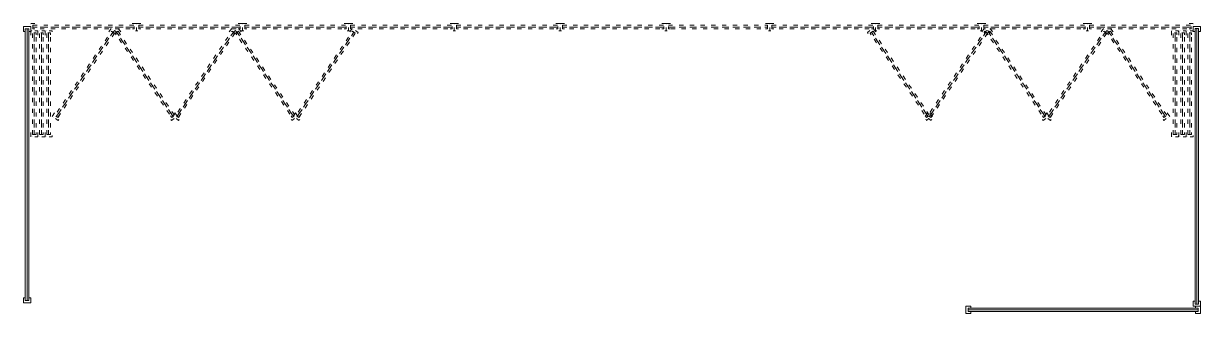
# Model space of a CAD drawing. Header units: centimetres. Extents: x -35664 to 50682, y -23001 to 23705.
# Drawn here: x 10199 to 11022, y -2473 to -2270 of the extents above; entities that cross this region are included whole.
import ezdxf

# ---------------------------------------------------------------- set-up
doc = ezdxf.new("R2010")
doc.units = ezdxf.units.CM
doc.linetypes.add('ACAD_ISO03W100', pattern=[0.295276, 0.11811, -0.177165])
doc.layers.add('B BATI-lumon', color=252, linetype='Continuous', lineweight=20)
for name, color, linetype in [('B Général', 252, 'Continuous'), ('C ANNOTATIONS-cotation', 252, 'Continuous'), ('prlm-Coupe', 252, 'Continuous')]:
    doc.layers.add(name, color=color, linetype=linetype)

# ---------------------------------------------------------------- blocks, each defined once
blk = doc.blocks.new('B 90.Groupe-39-1')
at = {"layer": 'B BATI-lumon', "linetype": 'ACAD_ISO03W100', "ltscale": 25.4, "flags": 128}
for points in [[(10219.5, 5107.3), (10219.5, 5103.8), (10220.74, 5103.8), (10220.74, 5105.72), (10223.24, 5105.72), (10223.24, 5103.8), (10224.5, 5103.8), (10224.5, 5107.3), (10220.5, 5107.3), (10220.5, 5107.3)], [(10220.74, 5034.88), (10220.74, 5105.72), (10221.99, 5105.72), (10221.99, 5034.88)], [(10221.99, 5034.88), (10221.99, 5105.72), (10223.24, 5105.72), (10223.24, 5034.88)], [(10219.5, 5033.3), (10219.5, 5036.8), (10220.74, 5036.8), (10220.74, 5034.88), (10223.24, 5034.88), (10223.24, 5036.8), (10224.5, 5036.8), (10224.5, 5033.3), (10220.5, 5033.3), (10220.5, 5033.3)]]:
    blk.add_lwpolyline(points, close=True, dxfattribs=at)
blk = doc.blocks.new('B 90.Groupe-28-1')
at = {"layer": 'B BATI-lumon', "linetype": 'ACAD_ISO03W100', "ltscale": 25.4, "flags": 128}
for points in [[(10209.5, 5112.3), (10213, 5112.3), (10213, 5111.06), (10211.08, 5111.06), (10211.08, 5108.56), (10213, 5108.56), (10213, 5107.3), (10209.5, 5107.3), (10209.5, 5111.3), (10209.5, 5111.3)], [(10211.08, 5111.06), (10281.92, 5111.06), (10281.92, 5109.81), (10211.08, 5109.81)], [(10211.08, 5109.81), (10281.92, 5109.81), (10281.92, 5108.56), (10211.08, 5108.56)], [(10283.5, 5112.3), (10280, 5112.3), (10280, 5111.06), (10281.92, 5111.06), (10281.92, 5108.56), (10280, 5108.56), (10280, 5107.3), (10283.5, 5107.3), (10283.5, 5111.3), (10283.5, 5111.3)]]:
    blk.add_lwpolyline(points, close=True, dxfattribs=at)
blk = doc.blocks.new('B 90.Groupe-29-1')
at = {"layer": 'B BATI-lumon', "linetype": 'ACAD_ISO03W100', "ltscale": 25.4, "flags": 128}
for points in [[(10283.5, 5112.3), (10287, 5112.3), (10287, 5111.06), (10285.08, 5111.06), (10285.08, 5108.56), (10287, 5108.56), (10287, 5107.3), (10283.5, 5107.3), (10283.5, 5111.3), (10283.5, 5111.3)], [(10285.08, 5111.06), (10355.92, 5111.06), (10355.92, 5109.81), (10285.08, 5109.81)], [(10285.08, 5109.81), (10355.92, 5109.81), (10355.92, 5108.56), (10285.08, 5108.56)], [(10357.5, 5112.3), (10354, 5112.3), (10354, 5111.06), (10355.92, 5111.06), (10355.92, 5108.56), (10354, 5108.56), (10354, 5107.3), (10357.5, 5107.3), (10357.5, 5111.3), (10357.5, 5111.3)]]:
    blk.add_lwpolyline(points, close=True, dxfattribs=at)
blk = doc.blocks.new('B 90.Groupe-30-1')
at = {"layer": 'B BATI-lumon', "linetype": 'ACAD_ISO03W100', "ltscale": 25.4, "flags": 128}
for points in [[(10357.5, 5112.3), (10361, 5112.3), (10361, 5111.06), (10359.08, 5111.06), (10359.08, 5108.56), (10361, 5108.56), (10361, 5107.3), (10357.5, 5107.3), (10357.5, 5111.3), (10357.5, 5111.3)], [(10359.08, 5111.06), (10429.92, 5111.06), (10429.92, 5109.81), (10359.08, 5109.81)], [(10359.08, 5109.81), (10429.92, 5109.81), (10429.92, 5108.56), (10359.08, 5108.56)], [(10431.5, 5112.3), (10428, 5112.3), (10428, 5111.06), (10429.92, 5111.06), (10429.92, 5108.56), (10428, 5108.56), (10428, 5107.3), (10431.5, 5107.3), (10431.5, 5111.3), (10431.5, 5111.3)]]:
    blk.add_lwpolyline(points, close=True, dxfattribs=at)
blk = doc.blocks.new('B 90.Groupe-31-1')
at = {"layer": 'B BATI-lumon', "linetype": 'ACAD_ISO03W100', "ltscale": 25.4, "flags": 128}
for points in [[(10431.5, 5112.3), (10435, 5112.3), (10435, 5111.06), (10433.08, 5111.06), (10433.08, 5108.56), (10435, 5108.56), (10435, 5107.3), (10431.5, 5107.3), (10431.5, 5111.3), (10431.5, 5111.3)], [(10433.08, 5111.06), (10503.92, 5111.06), (10503.92, 5109.81), (10433.08, 5109.81)], [(10433.08, 5109.81), (10503.92, 5109.81), (10503.92, 5108.56), (10433.08, 5108.56)], [(10505.5, 5112.3), (10502, 5112.3), (10502, 5111.06), (10503.92, 5111.06), (10503.92, 5108.56), (10502, 5108.56), (10502, 5107.3), (10505.5, 5107.3), (10505.5, 5111.3), (10505.5, 5111.3)]]:
    blk.add_lwpolyline(points, close=True, dxfattribs=at)
blk = doc.blocks.new('B 90.Groupe-32-1')
at = {"layer": 'B BATI-lumon', "linetype": 'ACAD_ISO03W100', "ltscale": 25.4, "flags": 128}
for points in [[(10725.89, 5112.3), (10729.39, 5112.3), (10729.39, 5111.06), (10727.46, 5111.06), (10727.46, 5108.56), (10729.39, 5108.56), (10729.39, 5107.3), (10725.89, 5107.3), (10725.89, 5111.3), (10725.89, 5111.3)], [(10727.46, 5111.06), (10798.31, 5111.06), (10798.31, 5109.81), (10727.46, 5109.81)], [(10727.46, 5109.81), (10798.31, 5109.81), (10798.31, 5108.56), (10727.46, 5108.56)], [(10799.89, 5112.3), (10796.39, 5112.3), (10796.39, 5111.06), (10798.31, 5111.06), (10798.31, 5108.56), (10796.39, 5108.56), (10796.39, 5107.3), (10799.89, 5107.3), (10799.89, 5111.3), (10799.89, 5111.3)]]:
    blk.add_lwpolyline(points, close=True, dxfattribs=at)
blk = doc.blocks.new('B 90.Groupe-33-1')
at = {"layer": 'B BATI-lumon', "linetype": 'ACAD_ISO03W100', "ltscale": 25.4, "flags": 128}
for points in [[(10799.89, 5112.3), (10803.39, 5112.3), (10803.39, 5111.06), (10801.46, 5111.06), (10801.46, 5108.56), (10803.39, 5108.56), (10803.39, 5107.3), (10799.89, 5107.3), (10799.89, 5111.3), (10799.89, 5111.3)], [(10801.46, 5111.06), (10872.31, 5111.06), (10872.31, 5109.81), (10801.46, 5109.81)], [(10801.46, 5109.81), (10872.31, 5109.81), (10872.31, 5108.56), (10801.46, 5108.56)], [(10873.89, 5112.3), (10870.39, 5112.3), (10870.39, 5111.06), (10872.31, 5111.06), (10872.31, 5108.56), (10870.39, 5108.56), (10870.39, 5107.3), (10873.89, 5107.3), (10873.89, 5111.3), (10873.89, 5111.3)]]:
    blk.add_lwpolyline(points, close=True, dxfattribs=at)
blk = doc.blocks.new('B 90.Groupe-34-1')
at = {"layer": 'B BATI-lumon', "linetype": 'ACAD_ISO03W100', "ltscale": 25.4, "flags": 128}
for points in [[(10873.89, 5112.3), (10877.39, 5112.3), (10877.39, 5111.06), (10875.46, 5111.06), (10875.46, 5108.56), (10877.39, 5108.56), (10877.39, 5107.3), (10873.89, 5107.3), (10873.89, 5111.3), (10873.89, 5111.3)], [(10875.46, 5111.06), (10946.31, 5111.06), (10946.31, 5109.81), (10875.46, 5109.81)], [(10875.46, 5109.81), (10946.31, 5109.81), (10946.31, 5108.56), (10875.46, 5108.56)], [(10947.89, 5112.3), (10944.39, 5112.3), (10944.39, 5111.06), (10946.31, 5111.06), (10946.31, 5108.56), (10944.39, 5108.56), (10944.39, 5107.3), (10947.89, 5107.3), (10947.89, 5111.3), (10947.89, 5111.3)]]:
    blk.add_lwpolyline(points, close=True, dxfattribs=at)
blk = doc.blocks.new('B 90.Groupe-35-1')
at = {"layer": 'B BATI-lumon', "linetype": 'ACAD_ISO03W100', "ltscale": 25.4, "flags": 128}
for points in [[(10947.89, 5112.3), (10951.39, 5112.3), (10951.39, 5111.06), (10949.46, 5111.06), (10949.46, 5108.56), (10951.39, 5108.56), (10951.39, 5107.3), (10947.89, 5107.3), (10947.89, 5111.3), (10947.89, 5111.3)], [(10949.46, 5111.06), (11020.31, 5111.06), (11020.31, 5109.81), (10949.46, 5109.81)], [(10949.46, 5109.81), (11020.31, 5109.81), (11020.31, 5108.56), (10949.46, 5108.56)], [(11021.89, 5112.3), (11018.39, 5112.3), (11018.39, 5111.06), (11020.31, 5111.06), (11020.31, 5108.56), (11018.39, 5108.56), (11018.39, 5107.3), (11021.89, 5107.3), (11021.89, 5111.3), (11021.89, 5111.3)]]:
    blk.add_lwpolyline(points, close=True, dxfattribs=at)
blk = doc.blocks.new('B 90.Groupe-36-1')
at = {"layer": 'B BATI-lumon', "linetype": 'ACAD_ISO03W100', "ltscale": 25.4, "flags": 128}
for points in [[(11016.89, 5107.3), (11016.89, 5103.8), (11018.13, 5103.8), (11018.13, 5105.72), (11020.63, 5105.72), (11020.63, 5103.8), (11021.89, 5103.8), (11021.89, 5107.3), (11017.89, 5107.3), (11017.89, 5107.3)], [(11018.13, 5034.88), (11018.13, 5105.72), (11019.38, 5105.72), (11019.38, 5034.88)], [(11019.38, 5034.88), (11019.38, 5105.72), (11020.63, 5105.72), (11020.63, 5034.88)], [(11016.89, 5033.3), (11016.89, 5036.8), (11018.13, 5036.8), (11018.13, 5034.88), (11020.63, 5034.88), (11020.63, 5036.8), (11021.89, 5036.8), (11021.89, 5033.3), (11017.89, 5033.3), (11017.89, 5033.3)]]:
    blk.add_lwpolyline(points, close=True, dxfattribs=at)
blk = doc.blocks.new('B 90.Groupe-37-1')
at = {"layer": 'B BATI-lumon', "linetype": 'ACAD_ISO03W100', "ltscale": 25.4, "flags": 128}
for points in [[(10209.5, 5107.3), (10209.5, 5103.8), (10210.74, 5103.8), (10210.74, 5105.72), (10213.24, 5105.72), (10213.24, 5103.8), (10214.5, 5103.8), (10214.5, 5107.3), (10210.5, 5107.3), (10210.5, 5107.3)], [(10210.74, 5034.88), (10210.74, 5105.72), (10211.99, 5105.72), (10211.99, 5034.88)], [(10211.99, 5034.88), (10211.99, 5105.72), (10213.24, 5105.72), (10213.24, 5034.88)], [(10209.5, 5033.3), (10209.5, 5036.8), (10210.74, 5036.8), (10210.74, 5034.88), (10213.24, 5034.88), (10213.24, 5036.8), (10214.5, 5036.8), (10214.5, 5033.3), (10210.5, 5033.3), (10210.5, 5033.3)]]:
    blk.add_lwpolyline(points, close=True, dxfattribs=at)
blk = doc.blocks.new('B 90.Groupe-38-1')
at = {"layer": 'B BATI-lumon', "linetype": 'ACAD_ISO03W100', "ltscale": 25.4, "flags": 128}
for points in [[(10214.5, 5107.3), (10214.5, 5103.8), (10215.74, 5103.8), (10215.74, 5105.72), (10218.24, 5105.72), (10218.24, 5103.8), (10219.5, 5103.8), (10219.5, 5107.3), (10215.5, 5107.3), (10215.5, 5107.3)], [(10215.74, 5034.88), (10215.74, 5105.72), (10216.99, 5105.72), (10216.99, 5034.88)], [(10216.99, 5034.88), (10216.99, 5105.72), (10218.24, 5105.72), (10218.24, 5034.88)], [(10214.5, 5033.3), (10214.5, 5036.8), (10215.74, 5036.8), (10215.74, 5034.88), (10218.24, 5034.88), (10218.24, 5036.8), (10219.5, 5036.8), (10219.5, 5033.3), (10215.5, 5033.3), (10215.5, 5033.3)]]:
    blk.add_lwpolyline(points, close=True, dxfattribs=at)
blk = doc.blocks.new('B 90.Groupe-40-1')
at = {"layer": 'B BATI-lumon', "linetype": 'ACAD_ISO03W100', "ltscale": 25.4, "flags": 128}
for points in [[(11011.89, 5107.3), (11011.89, 5103.8), (11013.13, 5103.8), (11013.13, 5105.72), (11015.63, 5105.72), (11015.63, 5103.8), (11016.89, 5103.8), (11016.89, 5107.3), (11012.89, 5107.3), (11012.89, 5107.3)], [(11013.13, 5034.88), (11013.13, 5105.72), (11014.38, 5105.72), (11014.38, 5034.88)], [(11014.38, 5034.88), (11014.38, 5105.72), (11015.63, 5105.72), (11015.63, 5034.88)], [(11011.89, 5033.3), (11011.89, 5036.8), (11013.13, 5036.8), (11013.13, 5034.88), (11015.63, 5034.88), (11015.63, 5036.8), (11016.89, 5036.8), (11016.89, 5033.3), (11012.89, 5033.3), (11012.89, 5033.3)]]:
    blk.add_lwpolyline(points, close=True, dxfattribs=at)
blk = doc.blocks.new('B 90.Groupe-41-1')
at = {"layer": 'B BATI-lumon', "linetype": 'ACAD_ISO03W100', "ltscale": 25.4, "flags": 128}
for points in [[(11006.64, 5107.3), (11006.64, 5103.8), (11007.88, 5103.8), (11007.88, 5105.72), (11010.38, 5105.72), (11010.38, 5103.8), (11011.64, 5103.8), (11011.64, 5107.3), (11007.64, 5107.3), (11007.64, 5107.3)], [(11007.88, 5034.88), (11007.88, 5105.72), (11009.13, 5105.72), (11009.13, 5034.88)], [(11009.13, 5034.88), (11009.13, 5105.72), (11010.38, 5105.72), (11010.38, 5034.88)], [(11006.64, 5033.3), (11006.64, 5036.8), (11007.88, 5036.8), (11007.88, 5034.88), (11010.38, 5034.88), (11010.38, 5036.8), (11011.64, 5036.8), (11011.64, 5033.3), (11007.64, 5033.3), (11007.64, 5033.3)]]:
    blk.add_lwpolyline(points, close=True, dxfattribs=at)
blk = doc.blocks.new('B 90.Groupe-42-1')
at = {"layer": 'B BATI-lumon', "linetype": 'ACAD_ISO03W100', "ltscale": 25.4, "flags": 128}
for points in [[(10964.14, 5108.95), (10966.09, 5106.04), (10965.06, 5105.35), (10963.99, 5106.95), (10961.91, 5105.55), (10962.98, 5103.96), (10961.94, 5103.25), (10959.99, 5106.16), (10963.31, 5108.39), (10963.31, 5108.39)], [(10962.95, 5106.25), (11002.45, 5047.44), (11001.41, 5046.74), (10961.91, 5105.55)], [(10963.99, 5106.95), (11003.49, 5048.13), (11002.45, 5047.44), (10962.95, 5106.25)], [(11005.4, 5047.52), (11003.45, 5050.42), (11002.42, 5049.73), (11003.49, 5048.13), (11001.41, 5046.74), (11000.34, 5048.34), (10999.3, 5047.64), (11001.25, 5044.73), (11004.57, 5046.96), (11004.57, 5046.96)]]:
    blk.add_lwpolyline(points, close=True, dxfattribs=at)
blk = doc.blocks.new('B 90.Groupe-43-1')
at = {"layer": 'B BATI-lumon', "linetype": 'ACAD_ISO03W100', "ltscale": 25.4, "flags": 128}
for points in [[(10959.16, 5108.95), (10957.21, 5106.04), (10958.24, 5105.35), (10959.31, 5106.95), (10961.39, 5105.55), (10960.32, 5103.96), (10961.36, 5103.25), (10963.31, 5106.16), (10959.99, 5108.39), (10959.99, 5108.39)], [(10960.35, 5106.25), (10920.85, 5047.44), (10919.81, 5048.13), (10959.31, 5106.95)], [(10961.39, 5105.55), (10921.89, 5046.74), (10920.85, 5047.44), (10960.35, 5106.25)], [(10917.9, 5047.52), (10919.85, 5050.42), (10920.88, 5049.73), (10919.81, 5048.13), (10921.89, 5046.74), (10922.96, 5048.34), (10924, 5047.64), (10922.05, 5044.73), (10918.73, 5046.96), (10918.73, 5046.96)]]:
    blk.add_lwpolyline(points, close=True, dxfattribs=at)
blk = doc.blocks.new('B 90.Groupe-44-1')
at = {"layer": 'B BATI-lumon', "linetype": 'ACAD_ISO03W100', "ltscale": 25.4, "flags": 128}
for points in [[(10879.96, 5108.95), (10881.92, 5106.04), (10880.88, 5105.35), (10879.81, 5106.95), (10877.73, 5105.55), (10878.81, 5103.96), (10877.76, 5103.25), (10875.81, 5106.16), (10879.13, 5108.39), (10879.13, 5108.39)], [(10878.78, 5106.25), (10918.28, 5047.44), (10917.24, 5046.74), (10877.74, 5105.55)], [(10879.81, 5106.95), (10919.31, 5048.13), (10918.28, 5047.44), (10878.78, 5106.25)], [(10921.22, 5047.52), (10919.27, 5050.42), (10918.24, 5049.73), (10919.31, 5048.13), (10917.24, 5046.74), (10916.16, 5048.34), (10915.12, 5047.64), (10917.07, 5044.73), (10920.39, 5046.96), (10920.39, 5046.96)]]:
    blk.add_lwpolyline(points, close=True, dxfattribs=at)
blk = doc.blocks.new('B 90.Groupe-45-1')
at = {"layer": 'B BATI-lumon', "linetype": 'ACAD_ISO03W100', "ltscale": 25.4, "flags": 128}
for points in [[(10265.76, 5108.95), (10263.81, 5106.04), (10264.84, 5105.35), (10265.91, 5106.95), (10267.99, 5105.55), (10266.92, 5103.96), (10267.96, 5103.25), (10269.91, 5106.16), (10266.59, 5108.39), (10266.59, 5108.39)], [(10266.95, 5106.25), (10227.45, 5047.44), (10226.41, 5048.13), (10265.91, 5106.95)], [(10267.99, 5105.55), (10228.49, 5046.74), (10227.45, 5047.44), (10266.95, 5106.25)], [(10224.5, 5047.52), (10226.45, 5050.42), (10227.48, 5049.73), (10226.41, 5048.13), (10228.49, 5046.74), (10229.56, 5048.34), (10230.6, 5047.64), (10228.65, 5044.73), (10225.33, 5046.96), (10225.33, 5046.96)]]:
    blk.add_lwpolyline(points, close=True, dxfattribs=at)
blk = doc.blocks.new('B 90.Groupe-46-1')
at = {"layer": 'B BATI-lumon', "linetype": 'ACAD_ISO03W100', "ltscale": 25.4, "flags": 128}
for points in [[(10270.74, 5108.95), (10272.69, 5106.04), (10271.66, 5105.35), (10270.59, 5106.95), (10268.51, 5105.55), (10269.58, 5103.96), (10268.54, 5103.25), (10266.59, 5106.16), (10269.91, 5108.39), (10269.91, 5108.39)], [(10269.55, 5106.25), (10309.05, 5047.44), (10308.01, 5046.74), (10268.51, 5105.55)], [(10270.59, 5106.95), (10310.09, 5048.13), (10309.05, 5047.44), (10269.55, 5106.25)], [(10312, 5047.52), (10310.05, 5050.42), (10309.02, 5049.73), (10310.09, 5048.13), (10308.01, 5046.74), (10306.94, 5048.34), (10305.9, 5047.64), (10307.85, 5044.73), (10311.17, 5046.96), (10311.17, 5046.96)]]:
    blk.add_lwpolyline(points, close=True, dxfattribs=at)
blk = doc.blocks.new('B 90.Groupe-47-1')
at = {"layer": 'B BATI-lumon', "linetype": 'ACAD_ISO03W100', "ltscale": 25.4, "flags": 128}
for points in [[(10349.94, 5108.95), (10347.98, 5106.04), (10349.02, 5105.35), (10350.09, 5106.95), (10352.17, 5105.55), (10351.09, 5103.96), (10352.14, 5103.25), (10354.09, 5106.16), (10350.77, 5108.39), (10350.77, 5108.39)], [(10351.13, 5106.25), (10311.62, 5047.44), (10310.59, 5048.13), (10350.09, 5106.95)], [(10352.16, 5105.55), (10312.66, 5046.74), (10311.62, 5047.44), (10351.13, 5106.25)], [(10308.68, 5047.52), (10310.63, 5050.42), (10311.66, 5049.73), (10310.59, 5048.13), (10312.67, 5046.74), (10313.74, 5048.34), (10314.78, 5047.64), (10312.83, 5044.73), (10309.51, 5046.96), (10309.51, 5046.96)]]:
    blk.add_lwpolyline(points, close=True, dxfattribs=at)
blk = doc.blocks.new('B 90.Groupe-48-1')
at = {"layer": 'B BATI-lumon', "linetype": 'ACAD_ISO03W100', "ltscale": 25.4, "flags": 128}
for points in [[(10875.81, 5108.95), (10873.86, 5106.04), (10874.89, 5105.35), (10875.96, 5106.95), (10878.04, 5105.55), (10876.97, 5103.96), (10878.01, 5103.25), (10879.96, 5106.16), (10876.64, 5108.39), (10876.64, 5108.39)], [(10877, 5106.25), (10837.5, 5047.44), (10836.46, 5048.13), (10875.96, 5106.95)], [(10878.04, 5105.55), (10838.54, 5046.74), (10837.5, 5047.44), (10877, 5106.25)], [(10834.55, 5047.52), (10836.5, 5050.42), (10837.53, 5049.73), (10836.46, 5048.13), (10838.54, 5046.74), (10839.61, 5048.34), (10840.66, 5047.64), (10838.7, 5044.73), (10835.38, 5046.96), (10835.38, 5046.96)]]:
    blk.add_lwpolyline(points, close=True, dxfattribs=at)
blk = doc.blocks.new('B 90.Groupe-49-1')
at = {"layer": 'B BATI-lumon', "linetype": 'ACAD_ISO03W100', "ltscale": 25.4, "flags": 128}
for points in [[(10798.28, 5108.95), (10800.23, 5106.04), (10799.2, 5105.35), (10798.13, 5106.95), (10796.05, 5105.55), (10797.12, 5103.96), (10796.08, 5103.25), (10794.13, 5106.16), (10797.45, 5108.39), (10797.45, 5108.39)], [(10797.09, 5106.25), (10836.59, 5047.44), (10835.55, 5046.74), (10796.05, 5105.55)], [(10798.13, 5106.95), (10837.63, 5048.13), (10836.59, 5047.44), (10797.09, 5106.25)], [(10839.54, 5047.52), (10837.58, 5050.42), (10836.55, 5049.73), (10837.63, 5048.13), (10835.55, 5046.74), (10834.48, 5048.34), (10833.43, 5047.64), (10835.38, 5044.73), (10838.7, 5046.96), (10838.7, 5046.96)]]:
    blk.add_lwpolyline(points, close=True, dxfattribs=at)
blk = doc.blocks.new('B 90.Groupe-50-1')
at = {"layer": 'B BATI-lumon', "linetype": 'Continuous', "flags": 128}
for points in [[(10204.5, 5110.29), (10204.5, 5106.79), (10205.74, 5106.79), (10205.74, 5108.72), (10208.24, 5108.72), (10208.24, 5106.79), (10209.5, 5106.79), (10209.5, 5110.29), (10205.5, 5110.29), (10205.5, 5110.29)], [(10205.74, 4918.92), (10205.74, 5108.72), (10206.99, 5108.72), (10206.99, 4918.92)], [(10206.99, 4918.92), (10206.99, 5108.72), (10208.24, 5108.72), (10208.24, 4918.92)], [(10204.5, 4917.34), (10204.5, 4920.84), (10205.74, 4920.84), (10205.74, 4918.92), (10208.24, 4918.92), (10208.24, 4920.84), (10209.5, 4920.84), (10209.5, 4917.34), (10205.5, 4917.34), (10205.5, 4917.34)]]:
    blk.add_lwpolyline(points, close=True, dxfattribs=at)
blk = doc.blocks.new('B 90.Groupe-51-1')
at = {"layer": 'B BATI-lumon', "linetype": 'Continuous', "flags": 128}
for points in [[(11021.89, 5110.34), (11021.89, 5106.84), (11023.13, 5106.84), (11023.13, 5108.76), (11025.63, 5108.76), (11025.63, 5106.84), (11026.89, 5106.84), (11026.89, 5110.34), (11022.89, 5110.34), (11022.89, 5110.34)], [(11023.13, 4916.51), (11023.13, 5108.76), (11024.38, 5108.76), (11024.38, 4916.51)], [(11024.38, 4916.51), (11024.38, 5108.76), (11025.63, 5108.76), (11025.63, 4916.51)], [(11021.89, 4914.93), (11021.89, 4918.43), (11023.13, 4918.43), (11023.13, 4916.51), (11025.63, 4916.51), (11025.63, 4918.43), (11026.89, 4918.43), (11026.89, 4914.93), (11022.89, 4914.93), (11022.89, 4914.93)]]:
    blk.add_lwpolyline(points, close=True, dxfattribs=at)
blk = doc.blocks.new('B 90.Groupe-52-1')
at = {"layer": 'B BATI-lumon', "linetype": 'Continuous', "flags": 128}
for points in [[(10862.89, 4909.93), (10866.39, 4909.93), (10866.39, 4911.17), (10864.46, 4911.17), (10864.46, 4913.67), (10866.39, 4913.67), (10866.39, 4914.93), (10862.89, 4914.93), (10862.89, 4910.93), (10862.89, 4910.93)], [(10864.46, 4913.67), (11025.31, 4913.67), (11025.31, 4912.42), (10864.46, 4912.42)], [(10864.46, 4912.42), (11025.31, 4912.42), (11025.31, 4911.17), (10864.46, 4911.17)], [(11026.89, 4909.93), (11023.39, 4909.93), (11023.39, 4911.17), (11025.31, 4911.17), (11025.31, 4913.67), (11023.39, 4913.67), (11023.39, 4914.93), (11026.89, 4914.93), (11026.89, 4910.93), (11026.89, 4910.93)]]:
    blk.add_lwpolyline(points, close=True, dxfattribs=at)
blk = doc.blocks.new('B 90.Groupe-53-1')
at = {"layer": 'B BATI-lumon', "linetype": 'ACAD_ISO03W100', "ltscale": 25.4, "flags": 128}
for points in [[(10579.5, 5112.3), (10583, 5112.3), (10583, 5111.06), (10581.08, 5111.06), (10581.08, 5108.56), (10583, 5108.56), (10583, 5107.3), (10579.5, 5107.3), (10579.5, 5111.3), (10579.5, 5111.3)], [(10581.08, 5111.06), (10651.92, 5111.06), (10651.92, 5109.81), (10581.08, 5109.81)], [(10581.08, 5109.81), (10651.92, 5109.81), (10651.92, 5108.56), (10581.08, 5108.56)], [(10653.5, 5112.3), (10650, 5112.3), (10650, 5111.06), (10651.92, 5111.06), (10651.92, 5108.56), (10650, 5108.56), (10650, 5107.3), (10653.5, 5107.3), (10653.5, 5111.3), (10653.5, 5111.3)]]:
    blk.add_lwpolyline(points, close=True, dxfattribs=at)
blk = doc.blocks.new('B 90.Groupe-54-1')
at = {"layer": 'B BATI-lumon', "linetype": 'ACAD_ISO03W100', "ltscale": 25.4, "flags": 128}
for points in [[(10653.5, 5112.3), (10657, 5112.3), (10657, 5111.06), (10655.08, 5111.06), (10655.08, 5108.56), (10657, 5108.56), (10657, 5107.3), (10653.5, 5107.3), (10653.5, 5111.3), (10653.5, 5111.3)], [(10655.08, 5111.06), (10724.31, 5111.06), (10724.31, 5109.81), (10655.08, 5109.81)], [(10655.08, 5109.81), (10724.31, 5109.81), (10724.31, 5108.56), (10655.08, 5108.56)], [(10725.89, 5112.3), (10722.39, 5112.3), (10722.39, 5111.06), (10724.31, 5111.06), (10724.31, 5108.56), (10722.39, 5108.56), (10722.39, 5107.3), (10725.89, 5107.3), (10725.89, 5111.3), (10725.89, 5111.3)]]:
    blk.add_lwpolyline(points, close=True, dxfattribs=at)
blk = doc.blocks.new('B 90.Groupe-55-1')
at = {"layer": 'B BATI-lumon', "linetype": 'ACAD_ISO03W100', "ltscale": 25.4, "flags": 128}
for points in [[(10354.92, 5108.95), (10356.87, 5106.04), (10355.84, 5105.35), (10354.77, 5106.95), (10352.69, 5105.55), (10353.76, 5103.96), (10352.72, 5103.25), (10350.77, 5106.16), (10354.09, 5108.39), (10354.09, 5108.39)], [(10353.73, 5106.25), (10393.23, 5047.44), (10392.19, 5046.74), (10352.69, 5105.55)], [(10354.77, 5106.95), (10394.27, 5048.13), (10393.23, 5047.44), (10353.73, 5106.25)], [(10396.18, 5047.52), (10394.23, 5050.42), (10393.2, 5049.73), (10394.27, 5048.13), (10392.19, 5046.74), (10391.12, 5048.34), (10390.07, 5047.64), (10392.03, 5044.73), (10395.35, 5046.96), (10395.35, 5046.96)]]:
    blk.add_lwpolyline(points, close=True, dxfattribs=at)
blk = doc.blocks.new('B 90.Groupe-56-1')
at = {"layer": 'B BATI-lumon', "linetype": 'ACAD_ISO03W100', "ltscale": 25.4, "flags": 128}
for points in [[(10434.11, 5108.95), (10432.16, 5106.04), (10433.19, 5105.35), (10434.26, 5106.95), (10436.34, 5105.55), (10435.27, 5103.96), (10436.31, 5103.25), (10438.26, 5106.16), (10434.94, 5108.39), (10434.94, 5108.39)], [(10435.3, 5106.25), (10395.8, 5047.44), (10394.76, 5048.13), (10434.26, 5106.95)], [(10436.34, 5105.55), (10396.84, 5046.74), (10395.8, 5047.44), (10435.3, 5106.25)], [(10392.85, 5047.52), (10394.81, 5050.42), (10395.84, 5049.73), (10394.76, 5048.13), (10396.84, 5046.74), (10397.91, 5048.34), (10398.96, 5047.64), (10397.01, 5044.73), (10393.69, 5046.96), (10393.69, 5046.96)]]:
    blk.add_lwpolyline(points, close=True, dxfattribs=at)
blk = doc.blocks.new('B 90.Groupe-57-1')
at = {"layer": 'B BATI-lumon', "linetype": 'ACAD_ISO03W100', "ltscale": 25.4, "flags": 128}
for points in [[(10505.5, 5112.3), (10509, 5112.3), (10509, 5111.06), (10507.08, 5111.06), (10507.08, 5108.56), (10509, 5108.56), (10509, 5107.3), (10505.5, 5107.3), (10505.5, 5111.3), (10505.5, 5111.3)], [(10507.08, 5111.06), (10577.92, 5111.06), (10577.92, 5109.81), (10507.08, 5109.81)], [(10507.08, 5109.81), (10577.92, 5109.81), (10577.92, 5108.56), (10507.08, 5108.56)], [(10579.5, 5112.3), (10576, 5112.3), (10576, 5111.06), (10577.92, 5111.06), (10577.92, 5108.56), (10576, 5108.56), (10576, 5107.3), (10579.5, 5107.3), (10579.5, 5111.3), (10579.5, 5111.3)]]:
    blk.add_lwpolyline(points, close=True, dxfattribs=at)
blk = doc.blocks.new('B 90.Groupe-58-1')
at = {"layer": 'B BATI-lumon'}
for name in ['B 90.Groupe-50-1', 'B 90.Groupe-28-1', 'B 90.Groupe-37-1', 'B 90.Groupe-38-1', 'B 90.Groupe-39-1', 'B 90.Groupe-45-1', 'B 90.Groupe-46-1', 'B 90.Groupe-29-1', 'B 90.Groupe-47-1', 'B 90.Groupe-55-1', 'B 90.Groupe-30-1', 'B 90.Groupe-56-1', 'B 90.Groupe-31-1', 'B 90.Groupe-57-1', 'B 90.Groupe-53-1', 'B 90.Groupe-54-1', 'B 90.Groupe-32-1', 'B 90.Groupe-49-1', 'B 90.Groupe-33-1', 'B 90.Groupe-48-1', 'B 90.Groupe-34-1', 'B 90.Groupe-44-1', 'B 90.Groupe-43-1', 'B 90.Groupe-35-1', 'B 90.Groupe-42-1', 'B 90.Groupe-41-1', 'B 90.Groupe-40-1', 'B 90.Groupe-36-1', 'B 90.Groupe-51-1', 'B 90.Groupe-52-1']:
    blk.add_blockref(name, (0, 0), dxfattribs=at)
blk = doc.blocks.new('B 90.Groupe-107-1')
at = {"layer": 'B BATI-lumon'}
blk.add_blockref('B 90.Groupe-58-1', (0, 0), dxfattribs=at)
blk = doc.blocks.new('B 90.Groupe-108-1')
at = {"layer": 'B Général'}
blk.add_blockref('B 90.Groupe-107-1', (0, 0), dxfattribs=at)
blk = doc.blocks.new('B 90.Groupe-112-1')
at = {"layer": 'B Général'}
blk.add_blockref('B 90.Groupe-108-1', (0, 0), dxfattribs=at)
blk = doc.blocks.new('B 90.Groupe-113-1')
at = {"layer": 'B Général'}
blk.add_blockref('B 90.Groupe-112-1', (0, 0), dxfattribs=at)
blk = doc.blocks.new('B 90.Groupe-114-1')
at = {"layer": 'B Général'}
blk.add_blockref('B 90.Groupe-113-1', (0, 0), dxfattribs=at)
blk = doc.blocks.new('B 90.Groupe-128-1')
at = {"layer": 'B Général'}
for name in ['B 90.Groupe-114-1', 'B 90.Groupe-39-1']:
    blk.add_blockref(name, (0, 0), dxfattribs=at)
blk = doc.blocks.new('A$C373B78D5')
at = {"layer": 'C ANNOTATIONS-cotation'}
blk.add_blockref('B 90.Groupe-128-1', (-23116.9, 10090.37), dxfattribs=at)

msp = doc.modelspace()

# ---------------------------------------------------------------- block references
at = {"layer": 'prlm-Coupe'}
msp.add_blockref('A$C373B78D5', (23111.623, -17472.851), dxfattribs=at)

doc.saveas('drawing.dxf')
